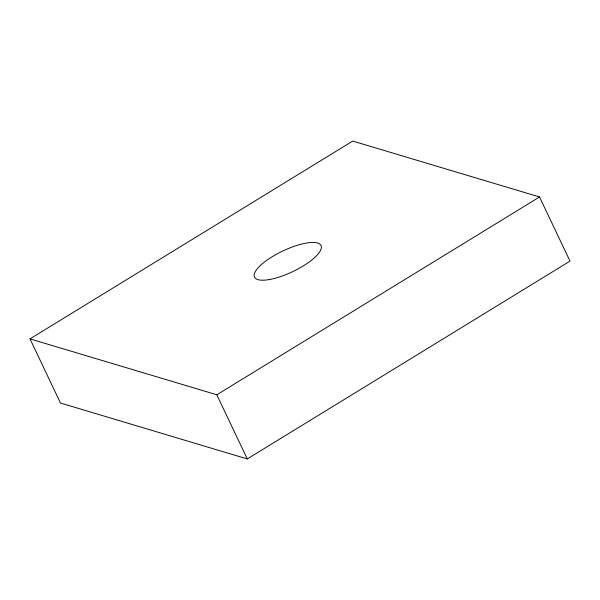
<?xml version="1.0" encoding="UTF-8"?>
<svg xmlns="http://www.w3.org/2000/svg" width="600" height="600" viewBox="0 0 600 600"><rect width="100%" height="100%" fill="white"/><g stroke="black" fill="none" stroke-linecap="round" stroke-linejoin="round"><path stroke-width="0.9" d="M30 338.88L352.725 141.067L539.543 196.972L570 261.12L247.275 458.933L60.457 403.028L30 338.88L216.817 394.785L247.275 458.933M216.817 394.785L539.543 196.972M269.625 279.495A36.832 11.445 -25.4 0 0 321.345 247.792A36.832 11.445 -25.4 0 0 272.272 256.702A36.832 11.445 -25.4 0 0 269.625 279.495"/></g></svg>
